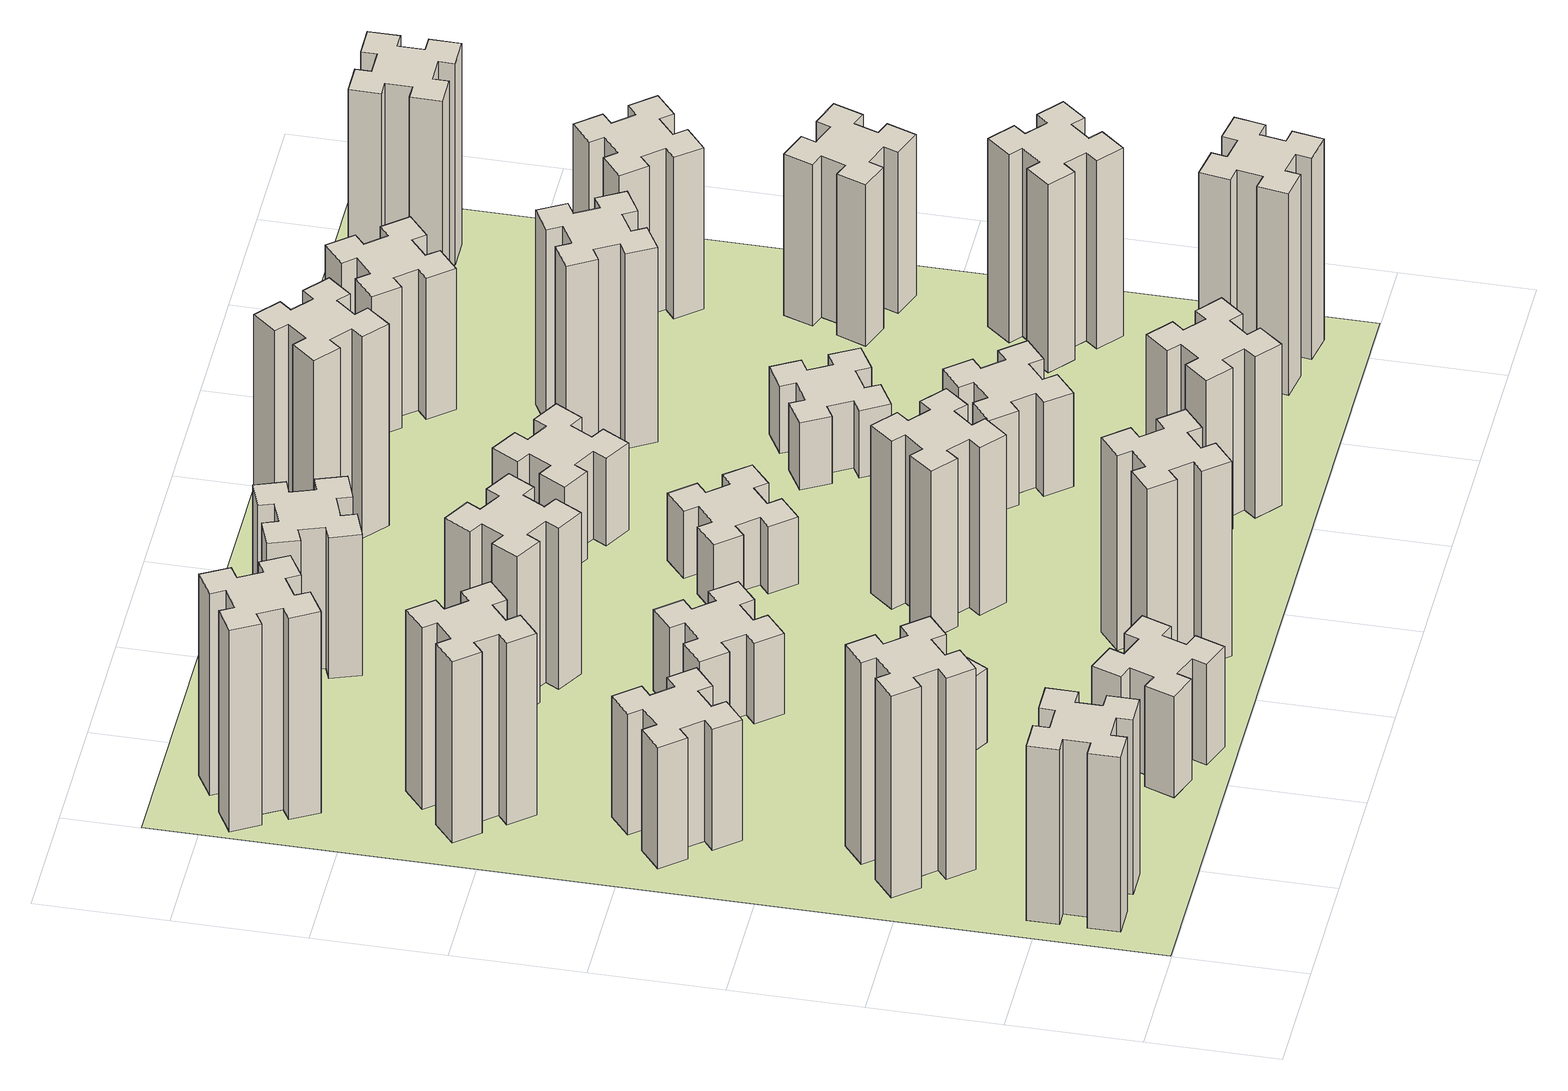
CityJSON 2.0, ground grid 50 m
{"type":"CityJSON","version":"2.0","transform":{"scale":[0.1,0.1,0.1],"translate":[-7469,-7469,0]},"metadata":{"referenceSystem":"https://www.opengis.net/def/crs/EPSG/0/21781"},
"CityObjects":{
"building1":{"type":"Building","attributes":{"class":"1000","function":"1000","usage":"1000","yearOfConstruction":2016,"roofType":"1000","measuredHeight":78,"storeysAboveGround":30,"storeysBelowGround":0},"geometry":[{"type":"Solid","lod":"1","boundaries":[[[[0,1,2,3,4,5,6,7,8,9,10,11,12,13,14,15,16,17,18,19]],[[17,16,20,21]],[[16,15,22,20]],[[15,14,23,22]],[[14,13,24,23]],[[13,12,25,24]],[[12,11,26,25]],[[11,10,27,26]],[[10,9,28,27]],[[9,8,29,28]],[[8,7,30,29]],[[7,6,31,30]],[[6,5,32,31]],[[5,4,33,32]],[[4,3,34,33]],[[3,2,35,34]],[[2,1,36,35]],[[1,0,37,36]],[[0,19,38,37]],[[19,18,39,38]],[[18,17,21,39]],[[24,25,26,27,28,29,30,31,32,33,34,35,36,37,38,39,21,20,22,23]]]]}]},
"building2":{"type":"Building","attributes":{"class":"1000","function":"1000","usage":"1000","yearOfConstruction":2016,"roofType":"1000","measuredHeight":90,"storeysAboveGround":30,"storeysBelowGround":0},"geometry":[{"type":"Solid","lod":"1","boundaries":[[[[40,41,42,43,44,45,46,47,48,49,50,51,52,53,54,55,56,57,58,59]],[[57,56,60,61]],[[56,55,62,60]],[[55,54,63,62]],[[54,53,64,63]],[[53,52,65,64]],[[52,51,66,65]],[[51,50,67,66]],[[50,49,68,67]],[[49,48,69,68]],[[48,47,70,69]],[[47,46,71,70]],[[46,45,72,71]],[[45,44,73,72]],[[44,43,74,73]],[[43,42,75,74]],[[42,41,76,75]],[[41,40,77,76]],[[40,59,78,77]],[[59,58,79,78]],[[58,57,61,79]],[[64,65,66,67,68,69,70,71,72,73,74,75,76,77,78,79,61,60,62,63]]]]}]},
"building3":{"type":"Building","attributes":{"class":"1000","function":"1000","usage":"1000","yearOfConstruction":2016,"roofType":"1000","measuredHeight":54,"storeysAboveGround":30,"storeysBelowGround":0},"geometry":[{"type":"Solid","lod":"1","boundaries":[[[[80,81,82,83,84,85,86,87,88,89,90,91,92,93,94,95,96,97,98,99]],[[97,96,100,101]],[[96,95,102,100]],[[95,94,103,102]],[[94,93,104,103]],[[93,92,105,104]],[[92,91,106,105]],[[91,90,107,106]],[[90,89,108,107]],[[89,88,109,108]],[[88,87,110,109]],[[87,86,111,110]],[[86,85,112,111]],[[85,84,113,112]],[[84,83,114,113]],[[83,82,115,114]],[[82,81,116,115]],[[81,80,117,116]],[[80,99,118,117]],[[99,98,119,118]],[[98,97,101,119]],[[104,105,106,107,108,109,110,111,112,113,114,115,116,117,118,119,101,100,102,103]]]]}]},
"building4":{"type":"Building","attributes":{"class":"1000","function":"1000","usage":"1000","yearOfConstruction":2016,"roofType":"1000","measuredHeight":81,"storeysAboveGround":30,"storeysBelowGround":0},"geometry":[{"type":"Solid","lod":"1","boundaries":[[[[120,121,122,123,124,125,126,127,128,129,130,131,132,133,134,135,136,137,138,139]],[[137,136,140,141]],[[136,135,142,140]],[[135,134,143,142]],[[134,133,144,143]],[[133,132,145,144]],[[132,131,146,145]],[[131,130,147,146]],[[130,129,148,147]],[[129,128,149,148]],[[128,127,150,149]],[[127,126,151,150]],[[126,125,152,151]],[[125,124,153,152]],[[124,123,154,153]],[[123,122,155,154]],[[122,121,156,155]],[[121,120,157,156]],[[120,139,158,157]],[[139,138,159,158]],[[138,137,141,159]],[[144,145,146,147,148,149,150,151,152,153,154,155,156,157,158,159,141,140,142,143]]]]}]},
"building5":{"type":"Building","attributes":{"class":"1000","function":"1000","usage":"1000","yearOfConstruction":2016,"roofType":"1000","measuredHeight":45,"storeysAboveGround":30,"storeysBelowGround":0},"geometry":[{"type":"Solid","lod":"1","boundaries":[[[[160,161,162,163,164,165,166,167,168,169,170,171,172,173,174,175,176,177,178,179]],[[177,176,180,181]],[[176,175,182,180]],[[175,174,183,182]],[[174,173,184,183]],[[173,172,185,184]],[[172,171,186,185]],[[171,170,187,186]],[[170,169,188,187]],[[169,168,189,188]],[[168,167,190,189]],[[167,166,191,190]],[[166,165,192,191]],[[165,164,193,192]],[[164,163,194,193]],[[163,162,195,194]],[[162,161,196,195]],[[161,160,197,196]],[[160,179,198,197]],[[179,178,199,198]],[[178,177,181,199]],[[184,185,186,187,188,189,190,191,192,193,194,195,196,197,198,199,181,180,182,183]]]]}]},
"building6":{"type":"Building","attributes":{"class":"1000","function":"1000","usage":"1000","yearOfConstruction":2016,"roofType":"1000","measuredHeight":90,"storeysAboveGround":30,"storeysBelowGround":0},"geometry":[{"type":"Solid","lod":"1","boundaries":[[[[200,201,202,203,204,205,206,207,208,209,210,211,212,213,214,215,216,217,218,219]],[[217,216,220,221]],[[216,215,222,220]],[[215,214,223,222]],[[214,213,224,223]],[[213,212,225,224]],[[212,211,226,225]],[[211,210,227,226]],[[210,209,228,227]],[[209,208,229,228]],[[208,207,230,229]],[[207,206,231,230]],[[206,205,232,231]],[[205,204,233,232]],[[204,203,234,233]],[[203,202,235,234]],[[202,201,236,235]],[[201,200,237,236]],[[200,219,238,237]],[[219,218,239,238]],[[218,217,221,239]],[[224,225,226,227,228,229,230,231,232,233,234,235,236,237,238,239,221,220,222,223]]]]}]},
"building7":{"type":"Building","attributes":{"class":"1000","function":"1000","usage":"1000","yearOfConstruction":2016,"roofType":"1000","measuredHeight":33,"storeysAboveGround":30,"storeysBelowGround":0},"geometry":[{"type":"Solid","lod":"1","boundaries":[[[[240,241,242,243,244,245,246,247,248,249,250,251,252,253,254,255,256,257,258,259]],[[257,256,260,261]],[[256,255,262,260]],[[255,254,263,262]],[[254,253,264,263]],[[253,252,265,264]],[[252,251,266,265]],[[251,250,267,266]],[[250,249,268,267]],[[249,248,269,268]],[[248,247,270,269]],[[247,246,271,270]],[[246,245,272,271]],[[245,244,273,272]],[[244,243,274,273]],[[243,242,275,274]],[[242,241,276,275]],[[241,240,277,276]],[[240,259,278,277]],[[259,258,279,278]],[[258,257,261,279]],[[264,265,266,267,268,269,270,271,272,273,274,275,276,277,278,279,261,260,262,263]]]]}]},
"building8":{"type":"Building","attributes":{"class":"1000","function":"1000","usage":"1000","yearOfConstruction":2016,"roofType":"1000","measuredHeight":36,"storeysAboveGround":30,"storeysBelowGround":0},"geometry":[{"type":"Solid","lod":"1","boundaries":[[[[280,281,282,283,284,285,286,287,288,289,290,291,292,293,294,295,296,297,298,299]],[[297,296,300,301]],[[296,295,302,300]],[[295,294,303,302]],[[294,293,304,303]],[[293,292,305,304]],[[292,291,306,305]],[[291,290,307,306]],[[290,289,308,307]],[[289,288,309,308]],[[288,287,310,309]],[[287,286,311,310]],[[286,285,312,311]],[[285,284,313,312]],[[284,283,314,313]],[[283,282,315,314]],[[282,281,316,315]],[[281,280,317,316]],[[280,299,318,317]],[[299,298,319,318]],[[298,297,301,319]],[[304,305,306,307,308,309,310,311,312,313,314,315,316,317,318,319,301,300,302,303]]]]}]},
"building9":{"type":"Building","attributes":{"class":"1000","function":"1000","usage":"1000","yearOfConstruction":2016,"roofType":"1000","measuredHeight":87,"storeysAboveGround":30,"storeysBelowGround":0},"geometry":[{"type":"Solid","lod":"1","boundaries":[[[[320,321,322,323,324,325,326,327,328,329,330,331,332,333,334,335,336,337,338,339]],[[337,336,340,341]],[[336,335,342,340]],[[335,334,343,342]],[[334,333,344,343]],[[333,332,345,344]],[[332,331,346,345]],[[331,330,347,346]],[[330,329,348,347]],[[329,328,349,348]],[[328,327,350,349]],[[327,326,351,350]],[[326,325,352,351]],[[325,324,353,352]],[[324,323,354,353]],[[323,322,355,354]],[[322,321,356,355]],[[321,320,357,356]],[[320,339,358,357]],[[339,338,359,358]],[[338,337,341,359]],[[344,345,346,347,348,349,350,351,352,353,354,355,356,357,358,359,341,340,342,343]]]]}]},
"building10":{"type":"Building","attributes":{"class":"1000","function":"1000","usage":"1000","yearOfConstruction":2016,"roofType":"1000","measuredHeight":72,"storeysAboveGround":30,"storeysBelowGround":0},"geometry":[{"type":"Solid","lod":"1","boundaries":[[[[360,361,362,363,364,365,366,367,368,369,370,371,372,373,374,375,376,377,378,379]],[[377,376,380,381]],[[376,375,382,380]],[[375,374,383,382]],[[374,373,384,383]],[[373,372,385,384]],[[372,371,386,385]],[[371,370,387,386]],[[370,369,388,387]],[[369,368,389,388]],[[368,367,390,389]],[[367,366,391,390]],[[366,365,392,391]],[[365,364,393,392]],[[364,363,394,393]],[[363,362,395,394]],[[362,361,396,395]],[[361,360,397,396]],[[360,379,398,397]],[[379,378,399,398]],[[378,377,381,399]],[[384,385,386,387,388,389,390,391,392,393,394,395,396,397,398,399,381,380,382,383]]]]}]},
"building11":{"type":"Building","attributes":{"class":"1000","function":"1000","usage":"1000","yearOfConstruction":2016,"roofType":"1000","measuredHeight":63,"storeysAboveGround":30,"storeysBelowGround":0},"geometry":[{"type":"Solid","lod":"1","boundaries":[[[[400,401,402,403,404,405,406,407,408,409,410,411,412,413,414,415,416,417,418,419]],[[417,416,420,421]],[[416,415,422,420]],[[415,414,423,422]],[[414,413,424,423]],[[413,412,425,424]],[[412,411,426,425]],[[411,410,427,426]],[[410,409,428,427]],[[409,408,429,428]],[[408,407,430,429]],[[407,406,431,430]],[[406,405,432,431]],[[405,404,433,432]],[[404,403,434,433]],[[403,402,435,434]],[[402,401,436,435]],[[401,400,437,436]],[[400,419,438,437]],[[419,418,439,438]],[[418,417,421,439]],[[424,425,426,427,428,429,430,431,432,433,434,435,436,437,438,439,421,420,422,423]]]]}]},
"building12":{"type":"Building","attributes":{"class":"1000","function":"1000","usage":"1000","yearOfConstruction":2016,"roofType":"1000","measuredHeight":75,"storeysAboveGround":30,"storeysBelowGround":0},"geometry":[{"type":"Solid","lod":"1","boundaries":[[[[440,441,442,443,444,445,446,447,448,449,450,451,452,453,454,455,456,457,458,459]],[[457,456,460,461]],[[456,455,462,460]],[[455,454,463,462]],[[454,453,464,463]],[[453,452,465,464]],[[452,451,466,465]],[[451,450,467,466]],[[450,449,468,467]],[[449,448,469,468]],[[448,447,470,469]],[[447,446,471,470]],[[446,445,472,471]],[[445,444,473,472]],[[444,443,474,473]],[[443,442,475,474]],[[442,441,476,475]],[[441,440,477,476]],[[440,459,478,477]],[[459,458,479,478]],[[458,457,461,479]],[[464,465,466,467,468,469,470,471,472,473,474,475,476,477,478,479,461,460,462,463]]]]}]},
"building13":{"type":"Building","attributes":{"class":"1000","function":"1000","usage":"1000","yearOfConstruction":2016,"roofType":"1000","measuredHeight":30,"storeysAboveGround":30,"storeysBelowGround":0},"geometry":[{"type":"Solid","lod":"1","boundaries":[[[[480,481,482,483,484,485,486,487,488,489,490,491,492,493,494,495,496,497,498,499]],[[497,496,500,501]],[[496,495,502,500]],[[495,494,503,502]],[[494,493,504,503]],[[493,492,505,504]],[[492,491,506,505]],[[491,490,507,506]],[[490,489,508,507]],[[489,488,509,508]],[[488,487,510,509]],[[487,486,511,510]],[[486,485,512,511]],[[485,484,513,512]],[[484,483,514,513]],[[483,482,515,514]],[[482,481,516,515]],[[481,480,517,516]],[[480,499,518,517]],[[499,498,519,518]],[[498,497,501,519]],[[504,505,506,507,508,509,510,511,512,513,514,515,516,517,518,519,501,500,502,503]]]]}]},
"building14":{"type":"Building","attributes":{"class":"1000","function":"1000","usage":"1000","yearOfConstruction":2016,"roofType":"1000","measuredHeight":72,"storeysAboveGround":30,"storeysBelowGround":0},"geometry":[{"type":"Solid","lod":"1","boundaries":[[[[520,521,522,523,524,525,526,527,528,529,530,531,532,533,534,535,536,537,538,539]],[[537,536,540,541]],[[536,535,542,540]],[[535,534,543,542]],[[534,533,544,543]],[[533,532,545,544]],[[532,531,546,545]],[[531,530,547,546]],[[530,529,548,547]],[[529,528,549,548]],[[528,527,550,549]],[[527,526,551,550]],[[526,525,552,551]],[[525,524,553,552]],[[524,523,554,553]],[[523,522,555,554]],[[522,521,556,555]],[[521,520,557,556]],[[520,539,558,557]],[[539,538,559,558]],[[538,537,541,559]],[[544,545,546,547,548,549,550,551,552,553,554,555,556,557,558,559,541,540,542,543]]]]}]},
"building15":{"type":"Building","attributes":{"class":"1000","function":"1000","usage":"1000","yearOfConstruction":2016,"roofType":"1000","measuredHeight":39,"storeysAboveGround":30,"storeysBelowGround":0},"geometry":[{"type":"Solid","lod":"1","boundaries":[[[[560,561,562,563,564,565,566,567,568,569,570,571,572,573,574,575,576,577,578,579]],[[577,576,580,581]],[[576,575,582,580]],[[575,574,583,582]],[[574,573,584,583]],[[573,572,585,584]],[[572,571,586,585]],[[571,570,587,586]],[[570,569,588,587]],[[569,568,589,588]],[[568,567,590,589]],[[567,566,591,590]],[[566,565,592,591]],[[565,564,593,592]],[[564,563,594,593]],[[563,562,595,594]],[[562,561,596,595]],[[561,560,597,596]],[[560,579,598,597]],[[579,578,599,598]],[[578,577,581,599]],[[584,585,586,587,588,589,590,591,592,593,594,595,596,597,598,599,581,580,582,583]]]]}]},
"building16":{"type":"Building","attributes":{"class":"1000","function":"1000","usage":"1000","yearOfConstruction":2016,"roofType":"1000","measuredHeight":90,"storeysAboveGround":30,"storeysBelowGround":0},"geometry":[{"type":"Solid","lod":"1","boundaries":[[[[600,601,602,603,604,605,606,607,608,609,610,611,612,613,614,615,616,617,618,619]],[[617,616,620,621]],[[616,615,622,620]],[[615,614,623,622]],[[614,613,624,623]],[[613,612,625,624]],[[612,611,626,625]],[[611,610,627,626]],[[610,609,628,627]],[[609,608,629,628]],[[608,607,630,629]],[[607,606,631,630]],[[606,605,632,631]],[[605,604,633,632]],[[604,603,634,633]],[[603,602,635,634]],[[602,601,636,635]],[[601,600,637,636]],[[600,619,638,637]],[[619,618,639,638]],[[618,617,621,639]],[[624,625,626,627,628,629,630,631,632,633,634,635,636,637,638,639,621,620,622,623]]]]}]},
"building17":{"type":"Building","attributes":{"class":"1000","function":"1000","usage":"1000","yearOfConstruction":2016,"roofType":"1000","measuredHeight":42,"storeysAboveGround":30,"storeysBelowGround":0},"geometry":[{"type":"Solid","lod":"1","boundaries":[[[[640,641,642,643,644,645,646,647,648,649,650,651,652,653,654,655,656,657,658,659]],[[657,656,660,661]],[[656,655,662,660]],[[655,654,663,662]],[[654,653,664,663]],[[653,652,665,664]],[[652,651,666,665]],[[651,650,667,666]],[[650,649,668,667]],[[649,648,669,668]],[[648,647,670,669]],[[647,646,671,670]],[[646,645,672,671]],[[645,644,673,672]],[[644,643,674,673]],[[643,642,675,674]],[[642,641,676,675]],[[641,640,677,676]],[[640,659,678,677]],[[659,658,679,678]],[[658,657,661,679]],[[664,665,666,667,668,669,670,671,672,673,674,675,676,677,678,679,661,660,662,663]]]]}]},
"building18":{"type":"Building","attributes":{"class":"1000","function":"1000","usage":"1000","yearOfConstruction":2016,"roofType":"1000","measuredHeight":30,"storeysAboveGround":30,"storeysBelowGround":0},"geometry":[{"type":"Solid","lod":"1","boundaries":[[[[680,681,682,683,684,685,686,687,688,689,690,691,692,693,694,695,696,697,698,699]],[[697,696,700,701]],[[696,695,702,700]],[[695,694,703,702]],[[694,693,704,703]],[[693,692,705,704]],[[692,691,706,705]],[[691,690,707,706]],[[690,689,708,707]],[[689,688,709,708]],[[688,687,710,709]],[[687,686,711,710]],[[686,685,712,711]],[[685,684,713,712]],[[684,683,714,713]],[[683,682,715,714]],[[682,681,716,715]],[[681,680,717,716]],[[680,699,718,717]],[[699,698,719,718]],[[698,697,701,719]],[[704,705,706,707,708,709,710,711,712,713,714,715,716,717,718,719,701,700,702,703]]]]}]},
"building19":{"type":"Building","attributes":{"class":"1000","function":"1000","usage":"1000","yearOfConstruction":2016,"roofType":"1000","measuredHeight":87,"storeysAboveGround":30,"storeysBelowGround":0},"geometry":[{"type":"Solid","lod":"1","boundaries":[[[[720,721,722,723,724,725,726,727,728,729,730,731,732,733,734,735,736,737,738,739]],[[737,736,740,741]],[[736,735,742,740]],[[735,734,743,742]],[[734,733,744,743]],[[733,732,745,744]],[[732,731,746,745]],[[731,730,747,746]],[[730,729,748,747]],[[729,728,749,748]],[[728,727,750,749]],[[727,726,751,750]],[[726,725,752,751]],[[725,724,753,752]],[[724,723,754,753]],[[723,722,755,754]],[[722,721,756,755]],[[721,720,757,756]],[[720,739,758,757]],[[739,738,759,758]],[[738,737,741,759]],[[744,745,746,747,748,749,750,751,752,753,754,755,756,757,758,759,741,740,742,743]]]]}]},
"building20":{"type":"Building","attributes":{"class":"1000","function":"1000","usage":"1000","yearOfConstruction":2016,"roofType":"1000","measuredHeight":90,"storeysAboveGround":30,"storeysBelowGround":0},"geometry":[{"type":"Solid","lod":"1","boundaries":[[[[760,761,762,763,764,765,766,767,768,769,770,771,772,773,774,775,776,777,778,779]],[[777,776,780,781]],[[776,775,782,780]],[[775,774,783,782]],[[774,773,784,783]],[[773,772,785,784]],[[772,771,786,785]],[[771,770,787,786]],[[770,769,788,787]],[[769,768,789,788]],[[768,767,790,789]],[[767,766,791,790]],[[766,765,792,791]],[[765,764,793,792]],[[764,763,794,793]],[[763,762,795,794]],[[762,761,796,795]],[[761,760,797,796]],[[760,779,798,797]],[[779,778,799,798]],[[778,777,781,799]],[[784,785,786,787,788,789,790,791,792,793,794,795,796,797,798,799,781,780,782,783]]]]}]},
"building21":{"type":"Building","attributes":{"class":"1000","function":"1000","usage":"1000","yearOfConstruction":2016,"roofType":"1000","measuredHeight":63,"storeysAboveGround":30,"storeysBelowGround":0},"geometry":[{"type":"Solid","lod":"1","boundaries":[[[[800,801,802,803,804,805,806,807,808,809,810,811,812,813,814,815,816,817,818,819]],[[817,816,820,821]],[[816,815,822,820]],[[815,814,823,822]],[[814,813,824,823]],[[813,812,825,824]],[[812,811,826,825]],[[811,810,827,826]],[[810,809,828,827]],[[809,808,829,828]],[[808,807,830,829]],[[807,806,831,830]],[[806,805,832,831]],[[805,804,833,832]],[[804,803,834,833]],[[803,802,835,834]],[[802,801,836,835]],[[801,800,837,836]],[[800,819,838,837]],[[819,818,839,838]],[[818,817,821,839]],[[824,825,826,827,828,829,830,831,832,833,834,835,836,837,838,839,821,820,822,823]]]]}]},
"building22":{"type":"Building","attributes":{"class":"1000","function":"1000","usage":"1000","yearOfConstruction":2016,"roofType":"1000","measuredHeight":84,"storeysAboveGround":30,"storeysBelowGround":0},"geometry":[{"type":"Solid","lod":"1","boundaries":[[[[840,841,842,843,844,845,846,847,848,849,850,851,852,853,854,855,856,857,858,859]],[[857,856,860,861]],[[856,855,862,860]],[[855,854,863,862]],[[854,853,864,863]],[[853,852,865,864]],[[852,851,866,865]],[[851,850,867,866]],[[850,849,868,867]],[[849,848,869,868]],[[848,847,870,869]],[[847,846,871,870]],[[846,845,872,871]],[[845,844,873,872]],[[844,843,874,873]],[[843,842,875,874]],[[842,841,876,875]],[[841,840,877,876]],[[840,859,878,877]],[[859,858,879,878]],[[858,857,861,879]],[[864,865,866,867,868,869,870,871,872,873,874,875,876,877,878,879,861,860,862,863]]]]}]},
"building23":{"type":"Building","attributes":{"class":"1000","function":"1000","usage":"1000","yearOfConstruction":2016,"roofType":"1000","measuredHeight":72,"storeysAboveGround":30,"storeysBelowGround":0},"geometry":[{"type":"Solid","lod":"1","boundaries":[[[[880,881,882,883,884,885,886,887,888,889,890,891,892,893,894,895,896,897,898,899]],[[897,896,900,901]],[[896,895,902,900]],[[895,894,903,902]],[[894,893,904,903]],[[893,892,905,904]],[[892,891,906,905]],[[891,890,907,906]],[[890,889,908,907]],[[889,888,909,908]],[[888,887,910,909]],[[887,886,911,910]],[[886,885,912,911]],[[885,884,913,912]],[[884,883,914,913]],[[883,882,915,914]],[[882,881,916,915]],[[881,880,917,916]],[[880,899,918,917]],[[899,898,919,918]],[[898,897,901,919]],[[904,905,906,907,908,909,910,911,912,913,914,915,916,917,918,919,901,900,902,903]]]]}]},
"building24":{"type":"Building","attributes":{"class":"1000","function":"1000","usage":"1000","yearOfConstruction":2016,"roofType":"1000","measuredHeight":72,"storeysAboveGround":30,"storeysBelowGround":0},"geometry":[{"type":"Solid","lod":"1","boundaries":[[[[920,921,922,923,924,925,926,927,928,929,930,931,932,933,934,935,936,937,938,939]],[[937,936,940,941]],[[936,935,942,940]],[[935,934,943,942]],[[934,933,944,943]],[[933,932,945,944]],[[932,931,946,945]],[[931,930,947,946]],[[930,929,948,947]],[[929,928,949,948]],[[928,927,950,949]],[[927,926,951,950]],[[926,925,952,951]],[[925,924,953,952]],[[924,923,954,953]],[[923,922,955,954]],[[922,921,956,955]],[[921,920,957,956]],[[920,939,958,957]],[[939,938,959,958]],[[938,937,941,959]],[[944,945,946,947,948,949,950,951,952,953,954,955,956,957,958,959,941,940,942,943]]]]}]},
"building25":{"type":"Building","attributes":{"class":"1000","function":"1000","usage":"1000","yearOfConstruction":2016,"roofType":"1000","measuredHeight":90,"storeysAboveGround":30,"storeysBelowGround":0},"geometry":[{"type":"Solid","lod":"1","boundaries":[[[[960,961,962,963,964,965,966,967,968,969,970,971,972,973,974,975,976,977,978,979]],[[977,976,980,981]],[[976,975,982,980]],[[975,974,983,982]],[[974,973,984,983]],[[973,972,985,984]],[[972,971,986,985]],[[971,970,987,986]],[[970,969,988,987]],[[969,968,989,988]],[[968,967,990,989]],[[967,966,991,990]],[[966,965,992,991]],[[965,964,993,992]],[[964,963,994,993]],[[963,962,995,994]],[[962,961,996,995]],[[961,960,997,996]],[[960,979,998,997]],[[979,978,999,998]],[[978,977,981,999]],[[984,985,986,987,988,989,990,991,992,993,994,995,996,997,998,999,981,980,982,983]]]]}]},
"landuse1":{"type":"LandUse","attributes":{"name":"plot1","function":"1010"},"geometry":[{"type":"MultiSurface","lod":"1","boundaries":[[[1000,1001,1002,1003]]]}]}
},
"vertices":[
[165,425,0],[165,325,0],[105,325,0],[105,205,0],[225,205,0],[225,265,0],[325,265,0],[325,205,0],[445,205,0],[445,325,0],[385,325,0],[385,425,0],[445,425,0],[445,545,0],[325,545,0],[325,485,0],[225,485,0],[225,545,0],[105,545,0],[105,425,0],[225,485,780],[225,545,780],[325,485,780],[325,545,780],[445,545,780],[445,425,780],[385,425,780],[385,325,780],[445,325,780],[445,205,780],[325,205,780],[325,265,780],[225,265,780],[225,205,780],[105,205,780],[105,325,780],[165,325,780],[165,425,780],[105,425,780],[105,545,780],
[492,1048,0],[427,1124,0],[473,1163,0],[396,1255,0],[304,1178,0],[343,1132,0],[266,1067,0],[228,1113,0],[136,1036,0],[213,944,0],[259,983,0],[323,906,0],[277,868,0],[354,776,0],[446,853,0],[408,899,0],[484,963,0],[523,917,0],[615,994,0],[538,1086,0],[484,963,900],[523,917,900],[408,899,900],[446,853,900],[354,776,900],[277,868,900],[323,906,900],[259,983,900],[213,944,900],[136,1036,900],[228,1113,900],[266,1067,900],[343,1132,900],[304,1178,900],[396,1255,900],[473,1163,900],[427,1124,900],[492,1048,900],[538,1086,900],[615,994,900],
[492,1888,0],[427,1964,0],[473,2003,0],[396,2095,0],[304,2018,0],[343,1972,0],[266,1907,0],[228,1953,0],[136,1876,0],[213,1784,0],[259,1823,0],[323,1746,0],[277,1708,0],[354,1616,0],[446,1693,0],[408,1739,0],[484,1803,0],[523,1757,0],[615,1834,0],[538,1926,0],[484,1803,540],[523,1757,540],[408,1739,540],[446,1693,540],[354,1616,540],[277,1708,540],[323,1746,540],[259,1823,540],[213,1784,540],[136,1876,540],[228,1953,540],[266,1907,540],[343,1972,540],[304,2018,540],[396,2095,540],[473,2003,540],[427,1964,540],[492,1888,540],[538,1926,540],[615,1834,540],
[343,2712,0],[266,2647,0],[228,2693,0],[136,2616,0],[213,2524,0],[259,2563,0],[323,2486,0],[277,2448,0],[354,2356,0],[446,2433,0],[408,2479,0],[484,2543,0],[523,2497,0],[615,2574,0],[538,2666,0],[492,2628,0],[427,2704,0],[473,2743,0],[396,2835,0],[304,2758,0],[427,2704,810],[473,2743,810],[492,2628,810],[538,2666,810],[615,2574,810],[523,2497,810],[484,2543,810],[408,2479,810],[446,2433,810],[354,2356,810],[277,2448,810],[323,2486,810],[259,2563,810],[213,2524,810],[136,2616,810],[228,2693,810],[266,2647,810],[343,2712,810],[304,2758,810],[396,2835,810],
[1029,360,0],[995,266,0],[939,287,0],[897,174,0],[1010,133,0],[1031,189,0],[1125,155,0],[1104,99,0],[1217,57,0],[1258,170,0],[1202,191,0],[1236,285,0],[1292,264,0],[1333,377,0],[1220,418,0],[1200,362,0],[1106,396,0],[1127,452,0],[1014,493,0],[973,380,0],[1106,396,450],[1127,452,450],[1200,362,450],[1220,418,450],[1333,377,450],[1292,264,450],[1236,285,450],[1202,191,450],[1258,170,450],[1217,57,450],[1104,99,450],[1125,155,450],[1031,189,450],[1010,133,450],[897,174,450],[939,287,450],[995,266,450],[1029,360,450],[973,380,450],[1014,493,450],
[155,3324,0],[205,3237,0],[153,3207,0],[213,3103,0],[317,3163,0],[287,3215,0],[374,3265,0],[404,3213,0],[508,3273,0],[448,3377,0],[396,3347,0],[346,3434,0],[398,3464,0],[338,3568,0],[234,3508,0],[264,3456,0],[177,3406,0],[147,3458,0],[43,3398,0],[103,3294,0],[177,3406,900],[147,3458,900],[264,3456,900],[234,3508,900],[338,3568,900],[398,3464,900],[346,3434,900],[396,3347,900],[448,3377,900],[508,3273,900],[404,3213,900],[374,3265,900],[287,3215,900],[317,3163,900],[213,3103,900],[153,3207,900],[205,3237,900],[155,3324,900],[103,3294,900],[43,3398,900],
[1086,1017,0],[1136,1104,0],[1188,1074,0],[1248,1178,0],[1144,1238,0],[1114,1186,0],[1027,1236,0],[1057,1288,0],[953,1348,0],[893,1244,0],[945,1214,0],[895,1127,0],[843,1157,0],[783,1053,0],[887,993,0],[917,1045,0],[1004,995,0],[974,943,0],[1078,883,0],[1138,987,0],[1004,995,330],[974,943,330],[917,1045,330],[887,993,330],[783,1053,330],[843,1157,330],[895,1127,330],[945,1214,330],[893,1244,330],[953,1348,330],[1057,1288,330],[1027,1236,330],[1114,1186,330],[1144,1238,330],[1248,1178,330],[1188,1074,330],[1136,1104,330],[1086,1017,330],[1138,987,330],[1078,883,330],
[1083,1972,0],[1006,1907,0],[968,1953,0],[876,1876,0],[953,1784,0],[999,1823,0],[1063,1746,0],[1017,1708,0],[1094,1616,0],[1186,1693,0],[1148,1739,0],[1224,1803,0],[1263,1757,0],[1355,1834,0],[1278,1926,0],[1232,1888,0],[1167,1964,0],[1213,2003,0],[1136,2095,0],[1044,2018,0],[1167,1964,360],[1213,2003,360],[1232,1888,360],[1278,1926,360],[1355,1834,360],[1263,1757,360],[1224,1803,360],[1148,1739,360],[1186,1693,360],[1094,1616,360],[1017,1708,360],[1063,1746,360],[999,1823,360],[953,1784,360],[876,1876,360],[968,1953,360],[1006,1907,360],[1083,1972,360],[1044,2018,360],[1136,2095,360],
[1639,343,0],[1703,266,0],[1657,228,0],[1734,136,0],[1826,213,0],[1788,259,0],[1864,323,0],[1903,277,0],[1995,354,0],[1918,446,0],[1872,408,0],[1807,484,0],[1853,523,0],[1776,615,0],[1684,538,0],[1723,492,0],[1646,427,0],[1608,473,0],[1516,396,0],[1593,304,0],[1646,427,870],[1608,473,870],[1723,492,870],[1684,538,870],[1776,615,870],[1853,523,870],[1807,484,870],[1872,408,870],[1918,446,870],[1995,354,870],[1903,277,870],[1864,323,870],[1788,259,870],[1826,213,870],[1734,136,870],[1657,228,870],[1703,266,870],[1639,343,870],[1593,304,870],[1516,396,870],
[1214,2666,0],[1127,2716,0],[1157,2768,0],[1053,2828,0],[993,2724,0],[1045,2694,0],[995,2607,0],[943,2637,0],[883,2533,0],[987,2473,0],[1017,2525,0],[1104,2475,0],[1074,2423,0],[1178,2363,0],[1238,2467,0],[1186,2497,0],[1236,2584,0],[1288,2554,0],[1348,2658,0],[1244,2718,0],[1236,2584,720],[1288,2554,720],[1186,2497,720],[1238,2467,720],[1178,2363,720],[1074,2423,720],[1104,2475,720],[1017,2525,720],[987,2473,720],[883,2533,720],[943,2637,720],[995,2607,720],[1045,2694,720],[993,2724,720],[1053,2828,720],[1157,2768,720],[1127,2716,720],[1214,2666,720],[1244,2718,720],[1348,2658,720],
[1125,3456,0],[1031,3422,0],[1010,3478,0],[897,3437,0],[939,3324,0],[995,3345,0],[1029,3251,0],[973,3230,0],[1014,3117,0],[1127,3159,0],[1106,3215,0],[1200,3249,0],[1220,3193,0],[1333,3234,0],[1292,3347,0],[1236,3326,0],[1202,3420,0],[1258,3440,0],[1217,3553,0],[1104,3512,0],[1202,3420,630],[1258,3440,630],[1236,3326,630],[1292,3347,630],[1333,3234,630],[1220,3193,630],[1200,3249,630],[1106,3215,630],[1127,3159,630],[1014,3117,630],[973,3230,630],[1029,3251,630],[995,3345,630],[939,3324,630],[897,3437,630],[1010,3478,630],[1031,3422,630],[1125,3456,630],[1104,3512,630],[1217,3553,630],
[1803,1324,0],[1739,1248,0],[1693,1286,0],[1616,1194,0],[1708,1117,0],[1746,1163,0],[1823,1099,0],[1784,1053,0],[1876,976,0],[1953,1068,0],[1907,1106,0],[1972,1183,0],[2018,1144,0],[2095,1236,0],[2003,1313,0],[1964,1267,0],[1888,1332,0],[1926,1378,0],[1834,1455,0],[1757,1363,0],[1888,1332,750],[1926,1378,750],[1964,1267,750],[2003,1313,750],[2095,1236,750],[2018,1144,750],[1972,1183,750],[1907,1106,750],[1953,1068,750],[1876,976,750],[1784,1053,750],[1823,1099,750],[1746,1163,750],[1708,1117,750],[1616,1194,750],[1693,1286,750],[1739,1248,750],[1803,1324,750],[1757,1363,750],[1834,1455,750],
[1972,1988,0],[1907,2064,0],[1953,2103,0],[1876,2195,0],[1784,2118,0],[1823,2072,0],[1746,2007,0],[1708,2053,0],[1616,1976,0],[1693,1884,0],[1739,1923,0],[1803,1846,0],[1757,1808,0],[1834,1716,0],[1926,1793,0],[1888,1839,0],[1964,1903,0],[2003,1857,0],[2095,1934,0],[2018,2026,0],[1964,1903,300],[2003,1857,300],[1888,1839,300],[1926,1793,300],[1834,1716,300],[1757,1808,300],[1803,1846,300],[1739,1923,300],[1693,1884,300],[1616,1976,300],[1708,2053,300],[1746,2007,300],[1823,2072,300],[1784,2118,300],[1876,2195,300],[1953,2103,300],[1907,2064,300],[1972,1988,300],[2018,2026,300],[2095,1934,300],
[2486,323,0],[2563,259,0],[2524,213,0],[2616,136,0],[2693,228,0],[2647,266,0],[2712,343,0],[2758,304,0],[2835,396,0],[2743,473,0],[2704,427,0],[2628,492,0],[2666,538,0],[2574,615,0],[2497,523,0],[2543,484,0],[2479,408,0],[2433,446,0],[2356,354,0],[2448,277,0],[2479,408,720],[2433,446,720],[2543,484,720],[2497,523,720],[2574,615,720],[2666,538,720],[2628,492,720],[2704,427,720],[2743,473,720],[2835,396,720],[2758,304,720],[2712,343,720],[2647,266,720],[2693,228,720],[2616,136,720],[2524,213,720],[2563,259,720],[2486,323,720],[2448,277,720],[2356,354,720],
[2026,2497,0],[2076,2584,0],[2128,2554,0],[2188,2658,0],[2084,2718,0],[2054,2666,0],[1967,2716,0],[1997,2768,0],[1893,2828,0],[1833,2724,0],[1885,2694,0],[1835,2607,0],[1783,2637,0],[1723,2533,0],[1827,2473,0],[1857,2525,0],[1944,2475,0],[1914,2423,0],[2018,2363,0],[2078,2467,0],[1944,2475,390],[1914,2423,390],[1857,2525,390],[1827,2473,390],[1723,2533,390],[1783,2637,390],[1835,2607,390],[1885,2694,390],[1833,2724,390],[1893,2828,390],[1997,2768,390],[1967,2716,390],[2054,2666,390],[2084,2718,390],[2188,2658,390],[2128,2554,390],[2076,2584,390],[2026,2497,390],[2078,2467,390],[2018,2363,390],
[1746,3383,0],[1823,3319,0],[1784,3273,0],[1876,3196,0],[1953,3288,0],[1907,3326,0],[1972,3403,0],[2018,3364,0],[2095,3456,0],[2003,3533,0],[1964,3487,0],[1888,3552,0],[1926,3598,0],[1834,3675,0],[1757,3583,0],[1803,3544,0],[1739,3468,0],[1693,3506,0],[1616,3414,0],[1708,3337,0],[1739,3468,900],[1693,3506,900],[1803,3544,900],[1757,3583,900],[1834,3675,900],[1926,3598,900],[1888,3552,900],[1964,3487,900],[2003,3533,900],[2095,3456,900],[2018,3364,900],[1972,3403,900],[1907,3326,900],[1953,3288,900],[1876,3196,900],[1784,3273,900],[1823,3319,900],[1746,3383,900],[1708,3337,900],[1616,3414,900],
[2563,1232,0],[2486,1167,0],[2448,1213,0],[2356,1136,0],[2433,1044,0],[2479,1083,0],[2543,1006,0],[2497,968,0],[2574,876,0],[2666,953,0],[2628,999,0],[2704,1063,0],[2743,1017,0],[2835,1094,0],[2758,1186,0],[2712,1148,0],[2647,1224,0],[2693,1263,0],[2616,1355,0],[2524,1278,0],[2647,1224,420],[2693,1263,420],[2712,1148,420],[2758,1186,420],[2835,1094,420],[2743,1017,420],[2704,1063,420],[2628,999,420],[2666,953,420],[2574,876,420],[2497,968,420],[2543,1006,420],[2479,1083,420],[2433,1044,420],[2356,1136,420],[2448,1213,420],[2486,1167,420],[2563,1232,420],[2524,1278,420],[2616,1355,420],
[2475,1744,0],[2525,1657,0],[2473,1627,0],[2533,1523,0],[2637,1583,0],[2607,1635,0],[2694,1685,0],[2724,1633,0],[2828,1693,0],[2768,1797,0],[2716,1767,0],[2666,1854,0],[2718,1884,0],[2658,1988,0],[2554,1928,0],[2584,1876,0],[2497,1826,0],[2467,1878,0],[2363,1818,0],[2423,1714,0],[2497,1826,300],[2467,1878,300],[2584,1876,300],[2554,1928,300],[2658,1988,300],[2718,1884,300],[2666,1854,300],[2716,1767,300],[2768,1797,300],[2828,1693,300],[2724,1633,300],[2694,1685,300],[2607,1635,300],[2637,1583,300],[2533,1523,300],[2473,1627,300],[2525,1657,300],[2475,1744,300],[2423,1714,300],[2363,1818,300],
[2607,2475,0],[2694,2525,0],[2724,2473,0],[2828,2533,0],[2768,2637,0],[2716,2607,0],[2666,2694,0],[2718,2724,0],[2658,2828,0],[2554,2768,0],[2584,2716,0],[2497,2666,0],[2467,2718,0],[2363,2658,0],[2423,2554,0],[2475,2584,0],[2525,2497,0],[2473,2467,0],[2533,2363,0],[2637,2423,0],[2525,2497,870],[2473,2467,870],[2475,2584,870],[2423,2554,870],[2363,2658,870],[2467,2718,870],[2497,2666,870],[2584,2716,870],[2554,2768,870],[2658,2828,870],[2718,2724,870],[2666,2694,870],[2716,2607,870],[2768,2637,870],[2828,2533,870],[2724,2473,870],[2694,2525,870],[2607,2475,870],[2637,2423,870],[2533,2363,870],
[3504,475,0],[3405,492,0],[3416,551,0],[3297,572,0],[3277,454,0],[3336,444,0],[3318,345,0],[3259,356,0],[3238,237,0],[3357,217,0],[3367,276,0],[3465,258,0],[3455,199,0],[3573,178,0],[3594,297,0],[3535,307,0],[3552,405,0],[3611,395,0],[3632,513,0],[3514,534,0],[3552,405,900],[3611,395,900],[3535,307,900],[3594,297,900],[3573,178,900],[3455,199,900],[3465,258,900],[3367,276,900],[3357,217,900],[3238,237,900],[3259,356,900],[3318,345,900],[3336,444,900],[3277,454,900],[3297,572,900],[3416,551,900],[3405,492,900],[3504,475,900],[3514,534,900],[3632,513,900],
[2712,3368,0],[2647,3444,0],[2693,3483,0],[2616,3575,0],[2524,3498,0],[2563,3452,0],[2486,3387,0],[2448,3433,0],[2356,3356,0],[2433,3264,0],[2479,3303,0],[2543,3226,0],[2497,3188,0],[2574,3096,0],[2666,3173,0],[2628,3219,0],[2704,3283,0],[2743,3237,0],[2835,3314,0],[2758,3406,0],[2704,3283,630],[2743,3237,630],[2628,3219,630],[2666,3173,630],[2574,3096,630],[2497,3188,630],[2543,3226,630],[2479,3303,630],[2433,3264,630],[2356,3356,630],[2448,3433,630],[2486,3387,630],[2563,3452,630],[2524,3498,630],[2616,3575,630],[2693,3483,630],[2647,3444,630],[2712,3368,630],[2758,3406,630],[2835,3314,630],
[3487,1006,0],[3552,1083,0],[3598,1044,0],[3675,1136,0],[3583,1213,0],[3544,1167,0],[3468,1232,0],[3506,1278,0],[3414,1355,0],[3337,1263,0],[3383,1224,0],[3319,1148,0],[3273,1186,0],[3196,1094,0],[3288,1017,0],[3326,1063,0],[3403,999,0],[3364,953,0],[3456,876,0],[3533,968,0],[3403,999,840],[3364,953,840],[3326,1063,840],[3288,1017,840],[3196,1094,840],[3273,1186,840],[3319,1148,840],[3383,1224,840],[3337,1263,840],[3414,1355,840],[3506,1278,840],[3468,1232,840],[3544,1167,840],[3583,1213,840],[3675,1136,840],[3598,1044,840],[3552,1083,840],[3487,1006,840],[3533,968,840],[3456,876,840],
[3520,1942,0],[3426,1976,0],[3447,2032,0],[3334,2073,0],[3293,1960,0],[3349,1940,0],[3315,1846,0],[3259,1867,0],[3217,1754,0],[3330,1713,0],[3351,1769,0],[3445,1735,0],[3424,1679,0],[3537,1637,0],[3578,1750,0],[3522,1771,0],[3556,1865,0],[3612,1844,0],[3653,1957,0],[3540,1998,0],[3556,1865,720],[3612,1844,720],[3522,1771,720],[3578,1750,720],[3537,1637,720],[3424,1679,720],[3445,1735,720],[3351,1769,720],[3330,1713,720],[3217,1754,720],[3259,1867,720],[3315,1846,720],[3349,1940,720],[3293,1960,720],[3334,2073,720],[3447,2032,720],[3426,1976,720],[3520,1942,720],[3540,1998,720],[3653,1957,720],
[3219,2563,0],[3283,2486,0],[3237,2448,0],[3314,2356,0],[3406,2433,0],[3368,2479,0],[3444,2543,0],[3483,2497,0],[3575,2574,0],[3498,2666,0],[3452,2628,0],[3387,2704,0],[3433,2743,0],[3356,2835,0],[3264,2758,0],[3303,2712,0],[3226,2647,0],[3188,2693,0],[3096,2616,0],[3173,2524,0],[3226,2647,720],[3188,2693,720],[3303,2712,720],[3264,2758,720],[3356,2835,720],[3433,2743,720],[3387,2704,720],[3452,2628,720],[3498,2666,720],[3575,2574,720],[3483,2497,720],[3444,2543,720],[3368,2479,720],[3406,2433,720],[3314,2356,720],[3237,2448,720],[3283,2486,720],[3219,2563,720],[3173,2524,720],[3096,2616,720],
[3285,3325,0],[3385,3325,0],[3385,3265,0],[3505,3265,0],[3505,3385,0],[3445,3385,0],[3445,3485,0],[3505,3485,0],[3505,3605,0],[3385,3605,0],[3385,3545,0],[3285,3545,0],[3285,3605,0],[3165,3605,0],[3165,3485,0],[3225,3485,0],[3225,3385,0],[3165,3385,0],[3165,3265,0],[3285,3265,0],[3225,3385,900],[3165,3385,900],[3225,3485,900],[3165,3485,900],[3165,3605,900],[3285,3605,900],[3285,3545,900],[3385,3545,900],[3385,3605,900],[3505,3605,900],[3505,3485,900],[3445,3485,900],[3445,3385,900],[3505,3385,900],[3505,3265,900],[3385,3265,900],[3385,3325,900],[3285,3325,900],[3285,3265,900],[3165,3265,900],
[5,3705,0],[3705,3705,0],[3705,5,0],[5,5,0]
]}
